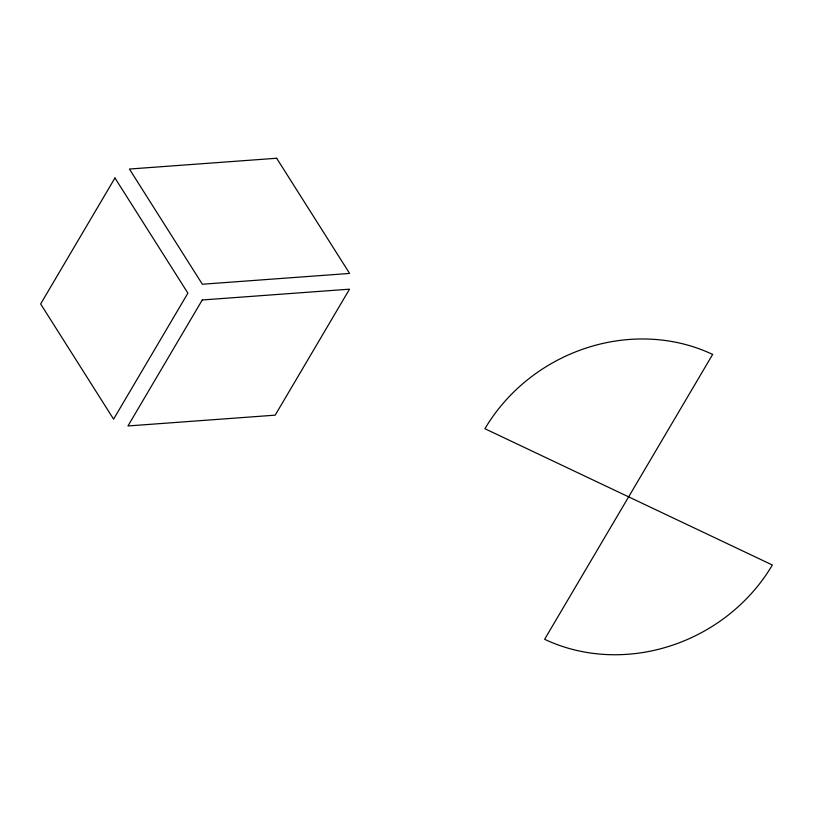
<?xml version="1.0" encoding="UTF-8"?>
<svg xmlns="http://www.w3.org/2000/svg" width="813" height="813" viewBox="0 0 813 813"><rect width="100%" height="100%" fill="white"/><g stroke="black" fill="none" stroke-linecap="round" stroke-linejoin="round"><path stroke-width="1.22" d="M114.958 177.976L40.65 303.96L113.586 419.152L187.894 293.158L114.958 177.976M202.264 299.977L127.956 425.961L275.19 415.158L349.509 289.174L202.264 299.977M712.645 354.427L544.629 639.292A170.008 154.074 -28.7 0 0 772.35 564.994L484.924 428.725A170.008 154.074 -28.7 0 1 712.645 354.427M276.664 158.25L129.419 169.043L202.356 284.235L349.6 273.432L276.664 158.25"/></g></svg>
